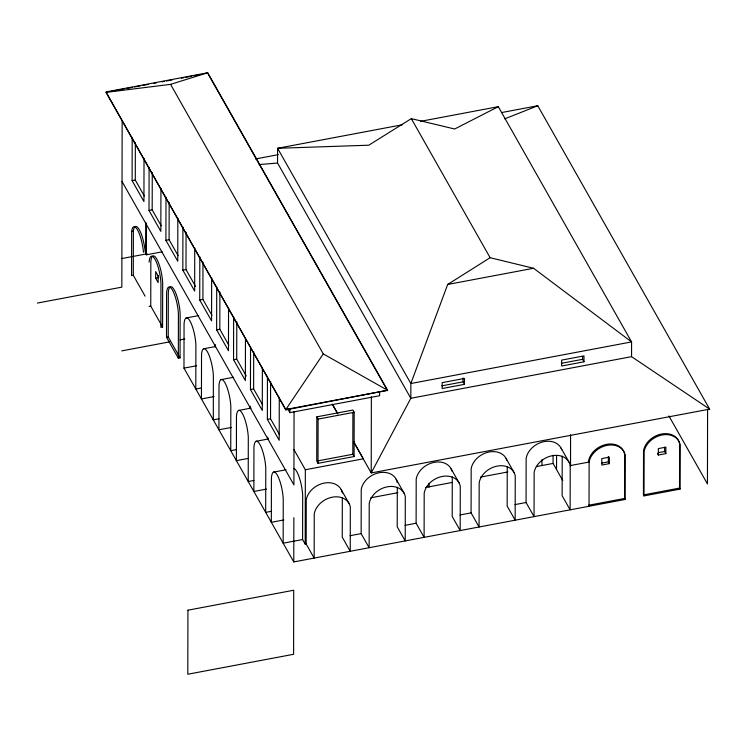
<?xml version="1.0" encoding="UTF-8"?>
<svg xmlns="http://www.w3.org/2000/svg" width="747" height="747" viewBox="0 0 747 747"><rect width="100%" height="100%" fill="white"/><g stroke="black" fill="none" stroke-linecap="round" stroke-linejoin="round"><path stroke-width="1.12" d="M122.153 120.837L121.836 287.147L37.35 303.077M143.48 252.271A19.693 5.024 79.3 0 0 137.588 230.029A19.693 5.024 79.3 0 0 131.649 231.383L131.565 275.615L133.283 275.298L145.114 296.185M144.022 158.467L143.938 201.541L132.107 180.643L132.191 137.569M133.283 275.298L133.368 231.056A19.693 5.024 79.3 0 1 139.306 229.702A19.693 5.024 79.3 0 1 145.198 251.944M144.292 195.966L135.282 180.046L135.347 142.798M145.842 222.382L145.786 253.812L146.347 254.811L162.127 251.832M146.347 254.811L146.412 223.381M160.932 188.309L160.848 231.383L149.017 210.486L149.092 167.412M162.585 327.018L150.754 306.13L150.838 261.889A19.207 4.902 79.3 0 1 156.777 259.069A19.207 4.902 79.3 0 1 162.669 282.786L162.585 327.018L160.866 327.345L160.95 283.104A19.207 4.902 79.3 0 0 155.059 259.386A19.207 4.902 79.3 0 0 149.12 262.216M161.203 225.809L152.183 209.888L152.257 172.641M155.665 278.173L155.675 271.609L158.177 276.045L158.168 282.599L155.665 278.173L158.233 277.688L158.243 275.503M177.833 218.143L177.758 261.217L165.918 240.329L166.002 197.255M178.337 358.177L166.506 337.289L166.59 293.057A19.207 4.902 79.3 0 1 172.529 290.228A19.207 4.902 79.3 0 1 178.421 313.945L178.337 358.177L180.055 357.86L180.139 313.619A19.207 4.902 79.3 0 0 174.247 289.901A19.207 4.902 79.3 0 0 168.308 292.731L168.224 336.972L180.055 357.86M178.113 255.651L169.093 239.731L169.167 202.484M194.743 247.985L194.659 291.059L182.828 270.171L182.912 227.097M183.977 368.206L184.061 323.89A19.207 4.902 79.3 0 1 189.999 321.061A19.207 4.902 79.3 0 1 195.891 344.778L195.807 389.019L201.522 387.936M195.583 286.484L186.003 269.574L186.068 232.326M211.653 277.828L211.569 320.902L199.729 300.014L199.813 256.94M211.924 315.337L202.904 299.416L202.979 262.169M213.315 419.917L213.362 375.62A19.207 4.902 79.3 0 0 207.47 351.902A19.207 4.902 79.3 0 0 201.531 354.732L201.447 398.963L214.015 396.592M215.313 346.935L215.313 344.61M228.554 307.671L228.47 350.745L216.639 329.857L216.723 286.783M228.834 345.179L219.814 329.259L219.889 292.002M245.464 337.513L245.38 380.587L233.55 359.699L233.634 316.625M246.305 376.012L236.715 359.102L236.79 321.845M250.254 408.609L250.254 406.284M262.374 367.356L262.29 410.43L250.45 389.542L250.534 346.468M262.645 404.855L253.625 388.944L253.7 351.688M279.275 397.199L279.191 440.272L267.361 419.384L267.445 376.311M267.725 439.451L267.725 437.116M279.546 434.698L270.535 418.787L270.601 381.53M353.462 441.598L371.222 472.944L410.822 398.272L277.548 163.033L277.585 148.289L402.241 124.786M285.886 409.907L105.999 91.937L207.703 72.767L387.59 390.289L285.886 409.907L105.999 92.385L170.559 84.355L207.703 72.767L205.416 73.636M379.597 391.531L379.588 395.733L289.911 412.633L289.92 409.487M561.772 449.75A19.207 14.884 -29.5 0 0 543.134 441.832A19.207 14.884 -29.5 0 0 526.149 458.275L526.065 502.516L534.058 516.625L534.142 472.393A19.207 14.884 -29.5 0 1 552.21 455.717A19.207 14.884 -29.5 0 1 570.222 465.586L589.122 462.029A19.207 14.884 -29.5 0 1 607.18 445.352A19.207 14.884 -29.5 0 1 625.192 455.222L625.108 499.463L293.776 561.931L293.86 517.699M294.057 411.392L293.916 484.915L122.032 181.521M342.322 497.586L342.247 537.168L350.24 551.286L350.324 507.045A19.207 14.884 -29.5 0 0 332.312 497.175A19.207 14.884 -29.5 0 0 314.254 513.852L314.17 558.093L306.167 543.975L305.206 544.152L302.591 539.539L302.675 495.298A19.207 4.902 79.3 0 0 294.057 468.49M305.206 544.152L305.346 469.742L293.87 449.479M306.167 543.975L306.251 499.734A19.207 14.884 -29.5 0 1 324.319 483.066A19.207 14.884 -29.5 0 1 342.331 492.936M316.821 416.845L316.737 461.076L318.017 463.336L354.097 456.538L354.181 412.297L352.901 410.038L316.821 416.845L318.101 419.104L318.017 463.336M354.097 456.538L352.817 454.279L352.892 412.372M397.292 487.221L397.217 526.803L405.219 540.921L405.304 496.68A19.207 14.884 -29.5 0 0 387.291 486.811A19.207 14.884 -29.5 0 0 369.223 503.487L369.139 547.728L361.146 533.61L361.231 489.369A19.207 14.884 -29.5 0 1 379.289 472.702A19.207 14.884 -29.5 0 1 397.301 482.571M371.371 396.778L371.222 472.944L709.65 409.132L537.765 105.738L501.377 112.601M452.271 476.857L452.196 516.438L460.189 530.557L460.273 486.316A19.207 14.884 -29.5 0 0 442.261 476.446A19.207 14.884 -29.5 0 0 424.193 493.123L424.109 537.364L416.116 523.245L416.2 479.004A19.207 14.884 -29.5 0 1 433.727 462.44A19.207 14.884 -29.5 0 1 452.084 471.338M429.067 487.277L429.077 483.309M464.475 384.332L464.494 378.43L442.159 382.641L442.149 388.543L464.475 384.332L463.075 381.838L463.075 377.907M507.241 466.492L507.166 506.074L515.159 520.192L515.243 475.951A19.207 14.884 -29.5 0 0 497.231 466.081A19.207 14.884 -29.5 0 0 479.172 482.758L479.088 526.99L471.086 512.881L471.17 468.64A19.207 14.884 -29.5 0 1 488.164 452.196A19.207 14.884 -29.5 0 1 506.802 460.115M562.743 480.508L553.069 463.429L553.079 455.287M556.543 469.564L556.571 455.819M562.211 456.128L562.136 495.709L570.138 509.827L570.222 465.586M570.521 466.24L570.577 434.838M583.977 361.8L583.986 355.899L561.651 360.11L561.641 366.011L583.977 361.8L582.567 359.316L582.567 356.366M589.038 506.261L589.122 462.029M609.365 463.635L609.375 457.145L601.821 458.574L601.802 465.064L609.365 463.635L608.357 461.87L608.366 456.464M625.108 499.463L624.548 498.464L624.632 454.232A19.207 14.884 -29.5 0 0 606.62 444.362A19.207 14.884 -29.5 0 0 588.552 461.03M709.65 409.132L631.551 356.664L631.579 341.911L498.305 106.672L420.533 121.341M643.447 494.906L643.531 450.665A19.207 14.884 -29.5 0 1 661.59 433.998A19.207 14.884 -29.5 0 1 679.602 443.867L679.518 488.099L680.078 489.098L644.007 495.896L643.447 494.906L679.518 488.099M644.007 495.896L644.091 451.664A19.207 14.884 -29.5 0 1 662.15 434.987A19.207 14.884 -29.5 0 1 680.172 444.857L680.078 489.098M658.35 455.026L658.359 448.583L665.866 447.164L665.857 453.606L658.35 455.026L657.547 453.597M665.857 453.606L664.643 451.468L664.653 447.173M707.586 409.524L707.446 483.935L668.929 415.958M498.305 106.672L454.671 129.007L411.317 118.633L368.775 145.207L277.585 148.289L410.85 383.528L631.579 341.911L533.573 268.276L490.107 257.706L447.677 284.467L410.85 383.528L410.822 398.272L631.551 356.664M323.264 353.901L285.886 409.459L387.59 390.289L323.264 353.901L170.559 84.355M504.683 118.876L537.765 105.738M110.565 91.526L112.853 91.087M115.141 90.658L124.282 88.94M126.57 88.51L132.284 87.427M134.563 86.997L140.277 85.924M142.565 85.494L148.28 84.411M153.994 83.337L156.282 82.908M161.987 81.825L164.275 81.395M166.562 80.965L172.277 79.892M181.418 78.164L183.706 77.735M185.984 77.305L191.699 76.222M193.987 75.792L199.701 74.719M132.107 180.643L135.282 180.046M255.399 158.98L278.276 154.666M149.017 210.486L152.183 209.888M131.649 231.383L133.368 231.056M165.918 240.329L169.093 239.731M121.892 258.537L147.047 253.793M182.828 270.171L186.003 269.574M149.036 306.457L150.754 306.13M199.729 300.014L202.904 299.416M186.096 317.961L198.665 315.589M166.506 337.289L168.224 336.972M447.677 284.467L533.573 268.276M216.639 329.857L219.814 329.259M121.714 350.894L169.812 341.827M180.12 339.876L184.705 339.017M203.567 348.793L214.996 346.636M196.545 365.759L183.977 368.131L293.776 561.931M233.55 359.699L236.715 359.102M221.037 379.635L233.606 377.263M250.45 389.542L253.625 388.944M238.508 410.467L251.076 408.095M213.278 419.851L218.992 418.778M441.85 385.844L463.075 381.838M561.352 363.313L582.567 359.316M267.361 419.384L270.535 418.787M231.486 427.433L218.918 429.805L219.002 385.564A19.207 4.902 79.3 0 1 224.94 382.735A19.207 4.902 79.3 0 1 230.832 406.452L230.748 450.693L236.463 449.61M318.101 419.104L354.181 412.297M255.978 441.309L268.547 438.937M247.817 458.481L236.388 460.638L236.472 416.396A19.207 4.902 79.3 0 1 242.411 413.577A19.207 4.902 79.3 0 1 248.303 437.294L248.219 481.526L253.933 480.452M317.867 460.871L352.817 454.279M273.449 472.141L286.017 469.77M305.346 469.742L363.341 458.807L353.798 441.963M266.427 489.108L253.859 491.479L253.943 447.238A19.207 4.902 79.3 0 1 259.881 444.409A19.207 4.902 79.3 0 1 265.773 468.126L265.689 512.367L271.404 511.284M370.708 497.81L397.88 492.684M425.734 487.436L451.907 482.497M480.452 477.118L507.867 471.955M536.327 466.586L553.069 463.429M283.897 519.94L271.329 522.312L271.413 478.071A19.207 4.902 79.3 0 1 277.352 475.251A19.207 4.902 79.3 0 1 283.244 498.968L283.16 543.2L302.591 539.539M601.877 463.084L608.357 461.87M658.21 452.682L664.643 451.468M350.026 535.702L361.146 533.61M405.005 525.337L416.116 523.245M459.975 514.972L471.086 512.881M514.944 504.608L526.065 502.516M588.468 505.271L624.548 498.464M259.153 164.573L277.548 163.033M411.317 118.633L490.107 257.706M561.081 448.135L569.074 462.253M506.102 458.499L514.104 472.618M451.132 468.864L459.125 482.982M208.273 74.224L387.581 390.728M396.153 479.229L404.155 493.347M332.76 404.837L337.915 413.931M332.228 404.118L337.392 413.231M341.183 489.593L349.176 503.711M287.614 408.572L289.911 412.633M541.93 459.694L542.014 465.512M187.927 610.187L187.805 674.233L293.599 654.288L293.72 590.242L187.927 610.187"/></g></svg>
